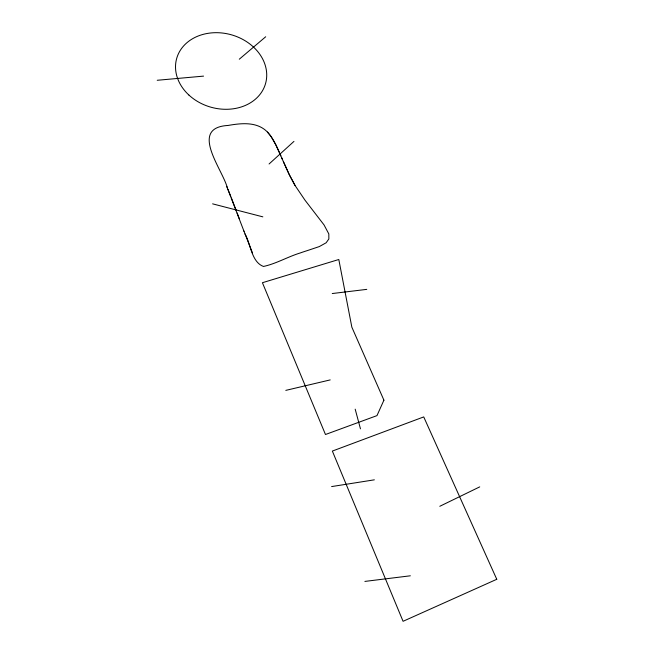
<?xml version="1.0" encoding="UTF-8"?>
<svg xmlns="http://www.w3.org/2000/svg" width="654" height="654" viewBox="0 0 654 654"><rect width="100%" height="100%" fill="white"/><g stroke="black" fill="none" stroke-linecap="round" stroke-linejoin="round"><path stroke-width="0.98" d="M269.08 163.982L293.957 141.395M239.299 59.203L265.696 36.763M439.79 506.294L479.725 486.878M285.798 390.373L330.205 379.909M331.611 486.576L374.35 479.832M364.883 581.414L410.344 575.798M332.248 293.54L366.771 289.37M157.23 80.279L203.558 76.117M212.607 203.844L262.843 216.85M279.332 152.308C275.71 144.436 272.17 136.057 265.491 130.236C255.035 121.562 240.468 123.32 228.042 125.454C188.491 127.669 222.752 169.558 227.371 187.943M267.445 132.051L271.042 136.498L275.898 144.943L288.904 173.89L295.077 185.515L305.034 200.238L324.032 224.911L328.823 233.928L328.856 238.963L326.133 242.781L319.291 246.583L307.65 250.49A254.431 233.535 55.5 0 0 300.121 253C287.686 256.826 276.192 263.709 263.488 266.456C251.389 262.041 250.76 243.958 244.98 233.895M295.077 185.515L289.681 175.493L283.337 161.554M280.076 154.001L280.877 155.84M281.686 157.72L282.512 159.625M252.509 253L243.917 231.058M226.791 186.553L244.016 231.336M227.944 189.333L230.821 196.511M231.402 197.974L235.988 209.901M237.157 213L239.47 219.155M355.187 409.167L360.46 428.836M383.914 400.183L376.974 415.617L325.471 434.509L262.418 282.716L338.805 259.507L351.844 327.163L383.914 400.183M496.77 579.289L403.068 621.3L332.355 451.072L423.727 416.917L496.77 579.289M188.843 94.993A46.172 37.613 15.7 0 0 265.156 84.856A46.172 37.613 15.7 0 0 209.37 33.133A46.172 37.613 15.7 0 0 188.843 94.993"/></g></svg>
